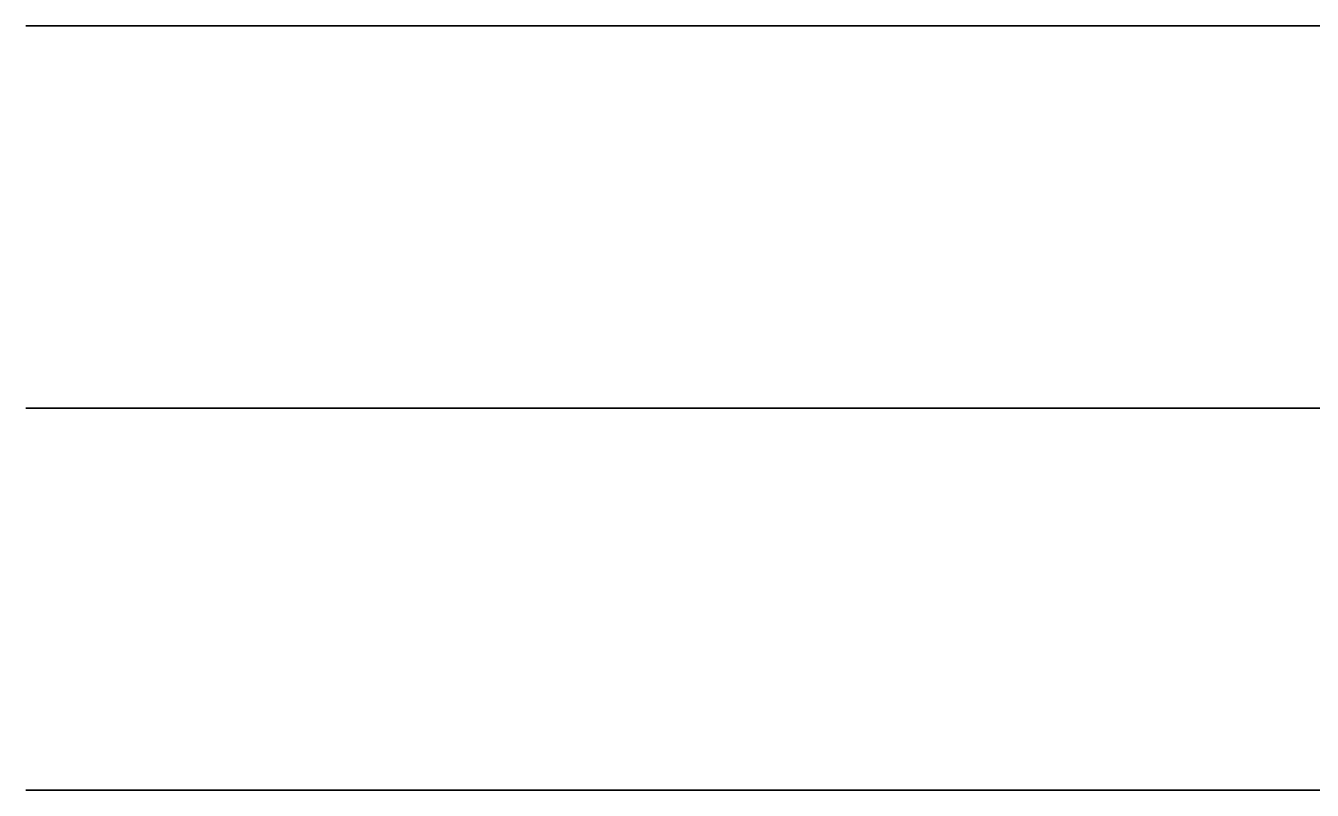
# Model space of a CAD drawing. Header units: metres. Extents: x 350990 to 353010, y 7455300 to 7456700.
# Drawn here: x 350990 to 351326.7, y 7455300 to 7455500 of the extents above; entities that cross this region are included whole.
import ezdxf

# ---------------------------------------------------------------- set-up
doc = ezdxf.new("R2010")
doc.units = ezdxf.units.M

msp = doc.modelspace()

# ---------------------------------------------------------------- linework, layer by layer
at = {"layer": 'BOC_M500N'}
msp.add_polyline3d([(351000, 7455500, 1222.517), (351010, 7455500, 1222.564), (351020, 7455500, 1222.482), (351030, 7455500, 1222.254), (351040, 7455500, 1221.868), (351050, 7455500, 1221.325), (351060, 7455500, 1220.634), (351070, 7455500, 1219.819), (351080, 7455500, 1218.909), (351090, 7455500, 1217.945), (351100, 7455500, 1216.97), (351110, 7455500, 1216.031), (351120, 7455500, 1215.175), (351130, 7455500, 1214.444), (351140, 7455500, 1213.874), (351150, 7455500, 1213.493), (351160, 7455500, 1213.319), (351170, 7455500, 1213.358), (351180, 7455500, 1213.607), (351190, 7455500, 1214.052), (351200, 7455500, 1214.672), (351210, 7455500, 1215.441), (351220, 7455500, 1216.331), (351230, 7455500, 1217.312), (351240, 7455500, 1218.358), (351250, 7455500, 1219.451), (351260, 7455500, 1220.576), (351270, 7455500, 1221.729), (351280, 7455500, 1222.912), (351290, 7455500, 1224.136), (351300, 7455500, 1225.419), (351310, 7455500, 1226.781), (351320, 7455500, 1228.243), (351330, 7455500, 1229.828)], dxfattribs=at)
at = {"layer": 'BOC_M600N'}
msp.add_polyline3d([(351000, 7455400, 1227.006), (351010, 7455400, 1227.638), (351020, 7455400, 1228.4), (351030, 7455400, 1229.285), (351040, 7455400, 1230.274), (351050, 7455400, 1231.34), (351060, 7455400, 1232.442), (351070, 7455400, 1233.534), (351080, 7455400, 1234.565), (351090, 7455400, 1235.48), (351100, 7455400, 1236.229), (351110, 7455400, 1236.765), (351120, 7455400, 1237.051), (351130, 7455400, 1237.062), (351140, 7455400, 1236.783), (351150, 7455400, 1236.216), (351160, 7455400, 1235.377), (351170, 7455400, 1234.295), (351180, 7455400, 1233.011), (351190, 7455400, 1231.573), (351200, 7455400, 1230.039), (351210, 7455400, 1228.465), (351220, 7455400, 1226.909), (351230, 7455400, 1225.424), (351240, 7455400, 1224.054), (351250, 7455400, 1222.838), (351260, 7455400, 1221.801), (351270, 7455400, 1220.959), (351280, 7455400, 1220.318), (351290, 7455400, 1219.874), (351300, 7455400, 1219.618), (351310, 7455400, 1219.535), (351320, 7455400, 1219.608), (351330, 7455400, 1219.822)], dxfattribs=at)
at = {"layer": 'BOC_M700N'}
msp.add_polyline3d([(351000, 7455300, 1237.09), (351010, 7455300, 1237.324), (351020, 7455300, 1237.431), (351030, 7455300, 1237.406), (351040, 7455300, 1237.257), (351050, 7455300, 1236.998), (351060, 7455300, 1236.655), (351070, 7455300, 1236.258), (351080, 7455300, 1235.84), (351090, 7455300, 1235.437), (351100, 7455300, 1235.08), (351110, 7455300, 1234.797), (351120, 7455300, 1234.607), (351130, 7455300, 1234.525), (351140, 7455300, 1234.551), (351150, 7455300, 1234.682), (351160, 7455300, 1234.904), (351170, 7455300, 1235.198), (351180, 7455300, 1235.539), (351190, 7455300, 1235.905), (351200, 7455300, 1236.272), (351210, 7455300, 1236.621), (351220, 7455300, 1236.937), (351230, 7455300, 1237.214), (351240, 7455300, 1237.455), (351250, 7455300, 1237.669), (351260, 7455300, 1237.874), (351270, 7455300, 1238.092), (351280, 7455300, 1238.349), (351290, 7455300, 1238.674), (351300, 7455300, 1239.092), (351310, 7455300, 1239.624), (351320, 7455300, 1240.285), (351330, 7455300, 1241.081)], dxfattribs=at)
at = {"layer": 'BOLC_M500N'}
msp.add_polyline3d([(351000, 7455500, 1193.392), (351010, 7455500, 1194.298), (351020, 7455500, 1195.099), (351030, 7455500, 1195.72), (351040, 7455500, 1196.099), (351050, 7455500, 1196.19), (351060, 7455500, 1195.964), (351070, 7455500, 1195.41), (351080, 7455500, 1194.538), (351090, 7455500, 1193.377), (351100, 7455500, 1191.973), (351110, 7455500, 1190.388), (351120, 7455500, 1188.695), (351130, 7455500, 1186.976), (351140, 7455500, 1185.318), (351150, 7455500, 1183.805), (351160, 7455500, 1182.519), (351170, 7455500, 1181.534), (351180, 7455500, 1180.912), (351190, 7455500, 1180.7), (351200, 7455500, 1180.929), (351210, 7455500, 1181.615), (351220, 7455500, 1182.754), (351230, 7455500, 1184.324), (351240, 7455500, 1186.288), (351250, 7455500, 1188.592), (351260, 7455500, 1191.168), (351270, 7455500, 1193.938), (351280, 7455500, 1196.815), (351290, 7455500, 1199.712), (351300, 7455500, 1202.541), (351310, 7455500, 1205.222), (351320, 7455500, 1207.682), (351330, 7455500, 1209.863)], dxfattribs=at)
at = {"layer": 'BOLC_M600N'}
msp.add_polyline3d([(351000, 7455400, 1196.501), (351010, 7455400, 1198.28), (351020, 7455400, 1199.764), (351030, 7455400, 1200.909), (351040, 7455400, 1201.69), (351050, 7455400, 1202.102), (351060, 7455400, 1202.162), (351070, 7455400, 1201.904), (351080, 7455400, 1201.377), (351090, 7455400, 1200.646), (351100, 7455400, 1199.782), (351110, 7455400, 1198.863), (351120, 7455400, 1197.965), (351130, 7455400, 1197.165), (351140, 7455400, 1196.528), (351150, 7455400, 1196.112), (351160, 7455400, 1195.958), (351170, 7455400, 1196.096), (351180, 7455400, 1196.533), (351190, 7455400, 1197.265), (351200, 7455400, 1198.268), (351210, 7455400, 1199.506), (351220, 7455400, 1200.927), (351230, 7455400, 1202.472), (351240, 7455400, 1204.076), (351250, 7455400, 1205.669), (351260, 7455400, 1207.181), (351270, 7455400, 1208.549), (351280, 7455400, 1209.714), (351290, 7455400, 1210.629), (351300, 7455400, 1211.262), (351310, 7455400, 1211.535), (351320, 7455400, 1211.608), (351330, 7455400, 1211.363)], dxfattribs=at)
at = {"layer": 'BOLC_M700N'}
msp.add_polyline3d([(351000, 7455300, 1220.265), (351010, 7455300, 1220.962), (351020, 7455300, 1221.149), (351030, 7455300, 1220.863), (351040, 7455300, 1220.159), (351050, 7455300, 1219.107), (351060, 7455300, 1217.791), (351070, 7455300, 1216.303), (351080, 7455300, 1214.738), (351090, 7455300, 1213.192), (351100, 7455300, 1211.753), (351110, 7455300, 1210.501), (351120, 7455300, 1209.505), (351130, 7455300, 1208.813), (351140, 7455300, 1208.461), (351150, 7455300, 1208.46), (351160, 7455300, 1208.807), (351170, 7455300, 1209.476), (351180, 7455300, 1210.428), (351190, 7455300, 1211.608), (351200, 7455300, 1212.949), (351210, 7455300, 1214.379), (351220, 7455300, 1215.823), (351230, 7455300, 1217.204), (351240, 7455300, 1218.454), (351250, 7455300, 1219.51), (351260, 7455300, 1220.324), (351270, 7455300, 1220.86), (351280, 7455300, 1221.1), (351290, 7455300, 1221.043), (351300, 7455300, 1220.706), (351310, 7455300, 1220.122), (351320, 7455300, 1219.34), (351330, 7455300, 1218.424)], dxfattribs=at)
at = {"layer": 'BOX_M500N'}
msp.add_polyline3d([(351000, 7455500, 1175.374), (351010, 7455500, 1176.976), (351020, 7455500, 1178.386), (351030, 7455500, 1179.543), (351040, 7455500, 1180.402), (351050, 7455500, 1180.936), (351060, 7455500, 1181.132), (351070, 7455500, 1180.989), (351080, 7455500, 1180.517), (351090, 7455500, 1179.73), (351100, 7455500, 1178.651), (351110, 7455500, 1177.306), (351120, 7455500, 1175.728), (351130, 7455500, 1173.954), (351140, 7455500, 1172.027), (351150, 7455500, 1170.001), (351160, 7455500, 1167.935), (351170, 7455500, 1165.899), (351180, 7455500, 1163.967), (351190, 7455500, 1162.223), (351200, 7455500, 1160.752), (351210, 7455500, 1159.638), (351220, 7455500, 1158.96), (351230, 7455500, 1158.782), (351240, 7455500, 1159.156), (351250, 7455500, 1160.107), (351260, 7455500, 1161.633), (351270, 7455500, 1163.703), (351280, 7455500, 1166.256), (351290, 7455500, 1169.203), (351300, 7455500, 1172.43), (351310, 7455500, 1175.809), (351320, 7455500, 1179.203), (351330, 7455500, 1182.473)], dxfattribs=at)
at = {"layer": 'BOX_M600N'}
msp.add_polyline3d([(351000, 7455400, 1173.698), (351010, 7455400, 1176.326), (351020, 7455400, 1178.455), (351030, 7455400, 1180.052), (351040, 7455400, 1181.123), (351050, 7455400, 1181.707), (351060, 7455400, 1181.872), (351070, 7455400, 1181.703), (351080, 7455400, 1181.298), (351090, 7455400, 1180.754), (351100, 7455400, 1180.161), (351110, 7455400, 1179.599), (351120, 7455400, 1179.128), (351130, 7455400, 1178.79), (351140, 7455400, 1178.607), (351150, 7455400, 1178.58), (351160, 7455400, 1178.698), (351170, 7455400, 1178.936), (351180, 7455400, 1179.263), (351190, 7455400, 1179.648), (351200, 7455400, 1180.062), (351210, 7455400, 1180.48), (351220, 7455400, 1180.888), (351230, 7455400, 1181.281), (351240, 7455400, 1181.661), (351250, 7455400, 1182.036), (351260, 7455400, 1182.419), (351270, 7455400, 1182.82), (351280, 7455400, 1183.251), (351290, 7455400, 1183.714), (351300, 7455400, 1184.206), (351310, 7455400, 1184.658), (351320, 7455400, 1185.213), (351330, 7455400, 1185.713)], dxfattribs=at)
at = {"layer": 'BOX_M700N'}
msp.add_polyline3d([(351000, 7455300, 1194.929), (351010, 7455300, 1194.849), (351020, 7455300, 1193.973), (351030, 7455300, 1192.388), (351040, 7455300, 1190.229), (351050, 7455300, 1187.662), (351060, 7455300, 1184.881), (351070, 7455300, 1182.09), (351080, 7455300, 1179.493), (351090, 7455300, 1177.276), (351100, 7455300, 1175.599), (351110, 7455300, 1174.584), (351120, 7455300, 1174.31), (351130, 7455300, 1174.805), (351140, 7455300, 1176.046), (351150, 7455300, 1177.967), (351160, 7455300, 1180.459), (351170, 7455300, 1183.38), (351180, 7455300, 1186.57), (351190, 7455300, 1189.856), (351200, 7455300, 1193.07), (351210, 7455300, 1196.056), (351220, 7455300, 1198.682), (351230, 7455300, 1200.847), (351240, 7455300, 1202.485), (351250, 7455300, 1203.569), (351260, 7455300, 1204.106), (351270, 7455300, 1204.14), (351280, 7455300, 1203.741), (351290, 7455300, 1202.999), (351300, 7455300, 1202.022), (351310, 7455300, 1200.917), (351320, 7455300, 1199.792), (351330, 7455300, 1198.747)], dxfattribs=at)
at = {"layer": 'PRO_M500N'}
msp.add_polyline3d([(351330, 7455500, 290.016), (351320, 7455500, 290.016), (351310, 7455500, 290.016), (351300, 7455500, 290.016), (351290, 7455500, 290.016), (351280, 7455500, 290.016), (351270, 7455500, 290.016), (351260, 7455500, 290.016), (351250, 7455500, 290.016), (351240, 7455500, 290.016), (351230, 7455500, 290.016), (351220, 7455500, 290.016), (351210, 7455500, 290.016), (351200, 7455500, 290.016), (351190, 7455500, 290.016), (351180, 7455500, 290.016), (351170, 7455500, 290.016), (351160, 7455500, 290.016), (351150, 7455500, 290.016), (351140, 7455500, 290.016), (351130, 7455500, 290.016), (351120, 7455500, 290.017), (351110, 7455500, 290.017), (351100, 7455500, 290.017), (351090, 7455500, 290.017), (351080, 7455500, 290.017), (351070, 7455500, 290.018), (351060, 7455500, 290.018), (351050, 7455500, 290.018), (351040, 7455500, 290.018), (351030, 7455500, 290.018), (351020, 7455500, 290.019), (351010, 7455500, 290.019), (351000, 7455500, 290.019), (350990.019, 7455500, 300), (350990.019, 7455500, 310), (350990.019, 7455500, 320), (350990.02, 7455500, 330), (350990.02, 7455500, 340), (350990.021, 7455500, 350), (350990.022, 7455500, 360), (350990.023, 7455500, 370), (350990.023, 7455500, 380), (350990.025, 7455500, 390), (350990.026, 7455500, 400), (350990.027, 7455500, 410), (350990.029, 7455500, 420), (350990.03, 7455500, 430), (350990.032, 7455500, 440), (350990.035, 7455500, 450), (350990.037, 7455500, 460), (350990.04, 7455500, 470), (350990.043, 7455500, 480), (350990.046, 7455500, 490), (350990.05, 7455500, 500), (350990.053, 7455500, 510), (350990.057, 7455500, 520), (350990.061, 7455500, 530), (350990.065, 7455500, 540), (350990.069, 7455500, 550), (350990.072, 7455500, 560), (350990.075, 7455500, 570), (350990.078, 7455500, 580), (350990.08, 7455500, 590), (350990.082, 7455500, 600), (350990.083, 7455500, 610), (350990.084, 7455500, 620), (350990.085, 7455500, 630), (350990.085, 7455500, 640), (350990.086, 7455500, 650), (350990.088, 7455500, 660), (350990.09, 7455500, 670), (350990.092, 7455500, 680), (350990.096, 7455500, 690), (350990.1, 7455500, 700), (350990.107, 7455500, 710), (350990.116, 7455500, 720), (350990.128, 7455500, 730), (350990.146, 7455500, 740), (350990.172, 7455500, 750), (350990.216, 7455500, 760), (350990.298, 7455500, 770), (350990.5, 7455500, 780), (350991.77, 7455500, 790), (351000, 7455500, 793.105), (351010, 7455500, 796.986), (351015.492, 7455500, 800), (351020, 7455500, 802.733), (351028.511, 7455500, 810), (351030, 7455500, 811.448), (351036.797, 7455500, 820), (351040, 7455500, 824.666), (351043.049, 7455500, 830), (351048.175, 7455500, 840), (351050, 7455500, 843.845), (351052.666, 7455500, 850), (351056.833, 7455500, 860), (351060, 7455500, 867.777), (351060.894, 7455500, 870), (351065.065, 7455500, 880), (351069.397, 7455500, 890), (351070, 7455500, 891.32), (351074.302, 7455500, 900), (351079.704, 7455500, 910), (351080, 7455500, 910.51), (351086.436, 7455500, 920), (351090, 7455500, 924.766), (351094.871, 7455500, 930), (351100, 7455500, 935.045), (351106.696, 7455500, 940), (351110, 7455500, 942.29), (351120, 7455500, 947.308), (351127.737, 7455500, 950), (351130, 7455500, 950.777), (351140, 7455500, 953.231), (351150, 7455500, 955.116), (351160, 7455500, 956.87), (351170, 7455500, 958.971), (351173.592, 7455500, 960), (351180, 7455500, 962.137), (351190, 7455500, 967.354), (351193.376, 7455500, 970), (351200, 7455500, 976.879), (351202.135, 7455500, 980), (351207.091, 7455500, 990), (351210, 7455500, 998.972), (351210.271, 7455500, 1000), (351212.145, 7455500, 1010), (351213.32, 7455500, 1020), (351214.005, 7455500, 1030), (351214.356, 7455500, 1040), (351214.496, 7455500, 1050), (351214.524, 7455500, 1060), (351214.535, 7455500, 1070), (351214.621, 7455500, 1080), (351214.884, 7455500, 1090), (351215.447, 7455500, 1100), (351216.468, 7455500, 1110), (351218.154, 7455500, 1120), (351220, 7455500, 1127.161), (351220.84, 7455500, 1130), (351225.159, 7455500, 1140), (351230, 7455500, 1147.562), (351232.028, 7455500, 1150), (351240, 7455500, 1157.061), (351244.92, 7455500, 1160), (351250, 7455500, 1162.422), (351260, 7455500, 1165.445), (351270, 7455500, 1167.078), (351280, 7455500, 1167.784), (351290, 7455500, 1167.904), (351300, 7455500, 1167.696), (351310, 7455500, 1167.367), (351320, 7455500, 1167.091), (351330, 7455500, 1167.027)], dxfattribs=at)
at = {"layer": 'PRO_M600N'}
msp.add_polyline3d([(351330, 7455400, 290.019), (351320, 7455400, 290.019), (351310, 7455400, 290.019), (351300, 7455400, 290.019), (351290, 7455400, 290.019), (351280, 7455400, 290.019), (351270, 7455400, 290.019), (351260, 7455400, 290.019), (351250, 7455400, 290.019), (351240, 7455400, 290.019), (351230, 7455400, 290.019), (351220, 7455400, 290.018), (351210, 7455400, 290.018), (351200, 7455400, 290.018), (351190, 7455400, 290.018), (351180, 7455400, 290.018), (351170, 7455400, 290.018), (351160, 7455400, 290.018), (351150, 7455400, 290.018), (351140, 7455400, 290.018), (351130, 7455400, 290.018), (351120, 7455400, 290.018), (351110, 7455400, 290.019), (351100, 7455400, 290.019), (351090, 7455400, 290.019), (351080, 7455400, 290.02), (351070, 7455400, 290.02), (351060, 7455400, 290.02), (351050, 7455400, 290.021), (351040, 7455400, 290.021), (351030, 7455400, 290.021), (351020, 7455400, 290.021), (351010, 7455400, 290.021), (351000, 7455400, 290.021), (350990.021, 7455400, 300), (350990.022, 7455400, 310), (350990.022, 7455400, 320), (350990.023, 7455400, 330), (350990.024, 7455400, 340), (350990.025, 7455400, 350), (350990.026, 7455400, 360), (350990.027, 7455400, 370), (350990.029, 7455400, 380), (350990.03, 7455400, 390), (350990.032, 7455400, 400), (350990.033, 7455400, 410), (350990.035, 7455400, 420), (350990.037, 7455400, 430), (350990.04, 7455400, 440), (350990.042, 7455400, 450), (350990.044, 7455400, 460), (350990.047, 7455400, 470), (350990.049, 7455400, 480), (350990.052, 7455400, 490), (350990.055, 7455400, 500), (350990.058, 7455400, 510), (350990.061, 7455400, 520), (350990.065, 7455400, 530), (350990.068, 7455400, 540), (350990.071, 7455400, 550), (350990.075, 7455400, 560), (350990.079, 7455400, 570), (350990.083, 7455400, 580), (350990.088, 7455400, 590), (350990.094, 7455400, 600), (350990.1, 7455400, 610), (350990.107, 7455400, 620), (350990.115, 7455400, 630), (350990.124, 7455400, 640), (350990.136, 7455400, 650), (350990.15, 7455400, 660), (350990.169, 7455400, 670), (350990.193, 7455400, 680), (350990.226, 7455400, 690), (350990.274, 7455400, 700), (350990.35, 7455400, 710), (350990.489, 7455400, 720), (350990.832, 7455400, 730), (350992.993, 7455400, 740), (351000, 7455400, 742.608), (351010, 7455400, 743.851), (351020, 7455400, 745.503), (351030, 7455400, 748.15), (351034.407, 7455400, 750), (351040, 7455400, 752.599), (351050, 7455400, 759.897), (351050.101, 7455400, 760), (351058.548, 7455400, 770), (351060, 7455400, 772.008), (351064.52, 7455400, 780), (351069.463, 7455400, 790), (351070, 7455400, 791.155), (351073.588, 7455400, 800), (351077.589, 7455400, 810), (351080, 7455400, 815.811), (351081.67, 7455400, 820), (351086.084, 7455400, 830), (351090, 7455400, 837.915), (351091.086, 7455400, 840), (351097.105, 7455400, 850), (351100, 7455400, 854.184), (351104.624, 7455400, 860), (351110, 7455400, 865.884), (351114.653, 7455400, 870), (351120, 7455400, 874.204), (351129.831, 7455400, 880), (351130, 7455400, 880.092), (351140, 7455400, 883.974), (351150, 7455400, 886.548), (351160, 7455400, 888.183), (351170, 7455400, 889.292), (351176.888, 7455400, 890), (351180, 7455400, 890.347), (351190, 7455400, 891.965), (351200, 7455400, 894.901), (351209.547, 7455400, 900), (351210, 7455400, 900.324), (351218.33, 7455400, 910), (351220, 7455400, 913.222), (351222.474, 7455400, 920), (351224.326, 7455400, 930), (351224.864, 7455400, 940), (351224.56, 7455400, 950), (351223.751, 7455400, 960), (351222.671, 7455400, 970), (351221.483, 7455400, 980), (351220.304, 7455400, 990), (351220, 7455400, 992.686), (351219.195, 7455400, 1000), (351218.257, 7455400, 1010), (351217.549, 7455400, 1020), (351217.114, 7455400, 1030), (351216.995, 7455400, 1040), (351217.245, 7455400, 1050), (351217.923, 7455400, 1060), (351219.108, 7455400, 1070), (351220, 7455400, 1075.053), (351220.931, 7455400, 1080), (351223.578, 7455400, 1090), (351227.217, 7455400, 1100), (351230, 7455400, 1105.848), (351232.336, 7455400, 1110), (351239.659, 7455400, 1120), (351240, 7455400, 1120.38), (351250, 7455400, 1128.917), (351251.808, 7455400, 1130), (351260, 7455400, 1134.169), (351270, 7455400, 1137.338), (351280, 7455400, 1139.017), (351290, 7455400, 1139.594), (351300, 7455400, 1139.359), (351310, 7455400, 1138.537), (351320, 7455400, 1137.303), (351330, 7455400, 1135.796)], dxfattribs=at)
at = {"layer": 'PRO_M700N'}
msp.add_polyline3d([(351330, 7455300, 290.024), (351320, 7455300, 290.024), (351310, 7455300, 290.024), (351300, 7455300, 290.024), (351290, 7455300, 290.024), (351280, 7455300, 290.024), (351270, 7455300, 290.024), (351260, 7455300, 290.023), (351250, 7455300, 290.023), (351240, 7455300, 290.023), (351230, 7455300, 290.023), (351220, 7455300, 290.022), (351210, 7455300, 290.022), (351200, 7455300, 290.022), (351190, 7455300, 290.021), (351180, 7455300, 290.021), (351170, 7455300, 290.021), (351160, 7455300, 290.021), (351150, 7455300, 290.021), (351140, 7455300, 290.022), (351130, 7455300, 290.022), (351120, 7455300, 290.022), (351110, 7455300, 290.023), (351100, 7455300, 290.024), (351090, 7455300, 290.025), (351080, 7455300, 290.025), (351070, 7455300, 290.026), (351060, 7455300, 290.027), (351050, 7455300, 290.028), (351040, 7455300, 290.028), (351030, 7455300, 290.029), (351020, 7455300, 290.029), (351010, 7455300, 290.029), (351000, 7455300, 290.029), (350990.029, 7455300, 300), (350990.03, 7455300, 310), (350990.032, 7455300, 320), (350990.034, 7455300, 330), (350990.036, 7455300, 340), (350990.038, 7455300, 350), (350990.04, 7455300, 360), (350990.041, 7455300, 370), (350990.043, 7455300, 380), (350990.045, 7455300, 390), (350990.046, 7455300, 400), (350990.047, 7455300, 410), (350990.048, 7455300, 420), (350990.048, 7455300, 430), (350990.048, 7455300, 440), (350990.048, 7455300, 450), (350990.048, 7455300, 460), (350990.048, 7455300, 470), (350990.048, 7455300, 480), (350990.047, 7455300, 490), (350990.047, 7455300, 500), (350990.048, 7455300, 510), (350990.048, 7455300, 520), (350990.049, 7455300, 530), (350990.05, 7455300, 540), (350990.051, 7455300, 550), (350990.053, 7455300, 560), (350990.055, 7455300, 570), (350990.058, 7455300, 580), (350990.062, 7455300, 590), (350990.067, 7455300, 600), (350990.074, 7455300, 610), (350990.082, 7455300, 620), (350990.093, 7455300, 630), (350990.108, 7455300, 640), (350990.13, 7455300, 650), (350990.161, 7455300, 660), (350990.211, 7455300, 670), (350990.304, 7455300, 680), (350990.533, 7455300, 690), (350991.936, 7455300, 700), (351000, 7455300, 703.201), (351010, 7455300, 703.879), (351020, 7455300, 704.109), (351030, 7455300, 704.241), (351040, 7455300, 704.575), (351050, 7455300, 705.374), (351060, 7455300, 706.876), (351070, 7455300, 709.293), (351072.004, 7455300, 710), (351080, 7455300, 713.007), (351090, 7455300, 718.043), (351093.091, 7455300, 720), (351100, 7455300, 724.631), (351106.835, 7455300, 730), (351110, 7455300, 732.584), (351118.282, 7455300, 740), (351120, 7455300, 741.555), (351129.062, 7455300, 750), (351130, 7455300, 750.858), (351140, 7455300, 759.725), (351140.33, 7455300, 760), (351150, 7455300, 767.628), (351153.419, 7455300, 770), (351160, 7455300, 774.309), (351170, 7455300, 779.783), (351170.457, 7455300, 780), (351180, 7455300, 784.335), (351190, 7455300, 788.104), (351195.711, 7455300, 790), (351200, 7455300, 791.414), (351210, 7455300, 794.548), (351220, 7455300, 797.69), (351226.771, 7455300, 800), (351230, 7455300, 801.168), (351240, 7455300, 805.371), (351249.174, 7455300, 810), (351250, 7455300, 810.469), (351260, 7455300, 817.343), (351263.215, 7455300, 820), (351270, 7455300, 826.753), (351272.785, 7455300, 830), (351279.486, 7455300, 840), (351280, 7455300, 841.047), (351283.952, 7455300, 850), (351286.793, 7455300, 860), (351288.179, 7455300, 870), (351288.224, 7455300, 880), (351287.03, 7455300, 890), (351284.685, 7455300, 900), (351281.271, 7455300, 910), (351280, 7455300, 912.91), (351276.898, 7455300, 920), (351271.767, 7455300, 930), (351270, 7455300, 933.087), (351266.087, 7455300, 940), (351260.134, 7455300, 950), (351260, 7455300, 950.22), (351254.223, 7455300, 960), (351250, 7455300, 967.411), (351248.571, 7455300, 970), (351243.451, 7455300, 980), (351240, 7455300, 987.606), (351238.957, 7455300, 990), (351235.263, 7455300, 1000), (351232.361, 7455300, 1010), (351230.284, 7455300, 1020), (351230, 7455300, 1022.344), (351229.11, 7455300, 1030), (351228.833, 7455300, 1040), (351229.486, 7455300, 1050), (351230, 7455300, 1053.162), (351231.209, 7455300, 1060), (351234.151, 7455300, 1070), (351238.438, 7455300, 1080), (351240, 7455300, 1082.78), (351244.858, 7455300, 1090), (351250, 7455300, 1095.991), (351254.453, 7455300, 1100), (351260, 7455300, 1104.144), (351270, 7455300, 1109.377), (351271.849, 7455300, 1110), (351280, 7455300, 1112.432), (351290, 7455300, 1113.992), (351300, 7455300, 1114.393), (351310, 7455300, 1113.87), (351320, 7455300, 1112.605), (351330, 7455300, 1110.743)], dxfattribs=at)
at = {"layer": 'TOH_M500N'}
msp.add_polyline3d([(351000, 7455500, 1165.374), (351010, 7455500, 1166.976), (351020, 7455500, 1167.681), (351030, 7455500, 1166.391), (351040, 7455500, 1164.769), (351050, 7455500, 1162.922), (351060, 7455500, 1160.957), (351070, 7455500, 1158.964), (351080, 7455500, 1157.012), (351090, 7455500, 1155.139), (351100, 7455500, 1153.357), (351110, 7455500, 1151.648), (351120, 7455500, 1149.973), (351130, 7455500, 1148.278), (351140, 7455500, 1146.503), (351150, 7455500, 1144.595), (351160, 7455500, 1142.517), (351170, 7455500, 1140.258), (351180, 7455500, 1137.837), (351190, 7455500, 1135.313), (351200, 7455500, 1132.778), (351210, 7455500, 1130.36), (351220, 7455500, 1128.211), (351230, 7455500, 1126.496), (351240, 7455500, 1125.383), (351250, 7455500, 1125.023), (351260, 7455500, 1125.535), (351270, 7455500, 1126.996), (351280, 7455500, 1129.427), (351290, 7455500, 1132.792), (351300, 7455500, 1136.994), (351310, 7455500, 1141.883), (351320, 7455500, 1147.26), (351330, 7455500, 1152.894)], dxfattribs=at)
at = {"layer": 'TOH_M600N'}
msp.add_polyline3d([(351000, 7455400, 1163.698), (351010, 7455400, 1166.326), (351020, 7455400, 1167.296), (351030, 7455400, 1166.394), (351040, 7455400, 1164.839), (351050, 7455400, 1162.825), (351060, 7455400, 1160.565), (351070, 7455400, 1158.266), (351080, 7455400, 1156.12), (351090, 7455400, 1154.285), (351100, 7455400, 1152.881), (351110, 7455400, 1151.978), (351120, 7455400, 1151.599), (351130, 7455400, 1151.718), (351140, 7455400, 1152.271), (351150, 7455400, 1153.162), (351160, 7455400, 1154.276), (351170, 7455400, 1155.491), (351180, 7455400, 1156.691), (351190, 7455400, 1157.776), (351200, 7455400, 1158.676), (351210, 7455400, 1159.35), (351220, 7455400, 1159.793), (351230, 7455400, 1160.035), (351240, 7455400, 1160.135), (351250, 7455400, 1160.174), (351260, 7455400, 1160.242), (351270, 7455400, 1160.434), (351280, 7455400, 1160.832), (351290, 7455400, 1161.501), (351300, 7455400, 1162.481), (351310, 7455400, 1163.722), (351320, 7455400, 1165.36), (351330, 7455400, 1167.208)], dxfattribs=at)
at = {"layer": 'TOH_M700N'}
msp.add_polyline3d([(351000, 7455300, 1153.256), (351010, 7455300, 1153.722), (351020, 7455300, 1153.646), (351030, 7455300, 1153.124), (351040, 7455300, 1152.284), (351050, 7455300, 1151.276), (351060, 7455300, 1150.264), (351070, 7455300, 1149.407), (351080, 7455300, 1148.854), (351090, 7455300, 1148.729), (351100, 7455300, 1149.12), (351110, 7455300, 1150.078), (351120, 7455300, 1151.607), (351130, 7455300, 1153.667), (351140, 7455300, 1156.179), (351150, 7455300, 1159.025), (351160, 7455300, 1162.064), (351170, 7455300, 1165.14), (351180, 7455300, 1168.09), (351190, 7455300, 1170.765), (351200, 7455300, 1173.032), (351210, 7455300, 1174.789), (351220, 7455300, 1175.97), (351230, 7455300, 1176.553), (351240, 7455300, 1176.556), (351250, 7455300, 1176.034), (351260, 7455300, 1175.082), (351270, 7455300, 1173.818), (351280, 7455300, 1172.378), (351290, 7455300, 1170.908), (351300, 7455300, 1169.55), (351310, 7455300, 1168.432), (351320, 7455300, 1167.666), (351330, 7455300, 1167.331)], dxfattribs=at)
at = {"layer": 'TOPO_M500N'}
msp.add_polyline3d([(351000, 7455500, 1235.452), (351010, 7455500, 1235.222), (351020, 7455500, 1234.935), (351030, 7455500, 1234.595), (351040, 7455500, 1234.204), (351050, 7455500, 1233.769), (351060, 7455500, 1233.297), (351070, 7455500, 1232.793), (351080, 7455500, 1232.268), (351090, 7455500, 1231.729), (351100, 7455500, 1231.187), (351110, 7455500, 1230.652), (351120, 7455500, 1230.135), (351130, 7455500, 1229.648), (351140, 7455500, 1229.202), (351150, 7455500, 1228.809), (351160, 7455500, 1228.48), (351170, 7455500, 1228.227), (351180, 7455500, 1228.06), (351190, 7455500, 1227.989), (351200, 7455500, 1228.023), (351210, 7455500, 1228.17), (351220, 7455500, 1228.437), (351230, 7455500, 1228.827), (351240, 7455500, 1229.346), (351250, 7455500, 1229.995), (351260, 7455500, 1230.775), (351270, 7455500, 1231.683), (351280, 7455500, 1232.716), (351290, 7455500, 1233.869), (351300, 7455500, 1235.135), (351310, 7455500, 1236.505), (351320, 7455500, 1237.968), (351330, 7455500, 1239.512)], dxfattribs=at)
at = {"layer": 'TOPO_M600N'}
msp.add_polyline3d([(351000, 7455400, 1237.061), (351010, 7455400, 1237.563), (351020, 7455400, 1238.058), (351030, 7455400, 1238.538), (351040, 7455400, 1238.993), (351050, 7455400, 1239.417), (351060, 7455400, 1239.801), (351070, 7455400, 1240.139), (351080, 7455400, 1240.425), (351090, 7455400, 1240.652), (351100, 7455400, 1240.817), (351110, 7455400, 1240.917), (351120, 7455400, 1240.948), (351130, 7455400, 1240.911), (351140, 7455400, 1240.806), (351150, 7455400, 1240.636), (351160, 7455400, 1240.403), (351170, 7455400, 1240.113), (351180, 7455400, 1239.773), (351190, 7455400, 1239.389), (351200, 7455400, 1238.971), (351210, 7455400, 1238.53), (351220, 7455400, 1238.075), (351230, 7455400, 1237.619), (351240, 7455400, 1237.175), (351250, 7455400, 1236.754), (351260, 7455400, 1236.37), (351270, 7455400, 1236.036), (351280, 7455400, 1235.764), (351290, 7455400, 1235.567), (351300, 7455400, 1235.456), (351310, 7455400, 1235.442), (351320, 7455400, 1235.533), (351330, 7455400, 1235.738)], dxfattribs=at)
at = {"layer": 'TOPO_M700N'}
msp.add_polyline3d([(351000, 7455300, 1242.178), (351010, 7455300, 1241.937), (351020, 7455300, 1241.712), (351030, 7455300, 1241.51), (351040, 7455300, 1241.338), (351050, 7455300, 1241.199), (351060, 7455300, 1241.097), (351070, 7455300, 1241.035), (351080, 7455300, 1241.014), (351090, 7455300, 1241.036), (351100, 7455300, 1241.099), (351110, 7455300, 1241.203), (351120, 7455300, 1241.346), (351130, 7455300, 1241.526), (351140, 7455300, 1241.74), (351150, 7455300, 1241.983), (351160, 7455300, 1242.253), (351170, 7455300, 1242.546), (351180, 7455300, 1242.857), (351190, 7455300, 1243.183), (351200, 7455300, 1243.52), (351210, 7455300, 1243.865), (351220, 7455300, 1244.216), (351230, 7455300, 1244.569), (351240, 7455300, 1244.924), (351250, 7455300, 1245.28), (351260, 7455300, 1245.637), (351270, 7455300, 1245.995), (351280, 7455300, 1246.356), (351290, 7455300, 1246.722), (351300, 7455300, 1247.095), (351310, 7455300, 1247.481), (351320, 7455300, 1247.881), (351330, 7455300, 1248.302)], dxfattribs=at)

doc.saveas('drawing.dxf')
